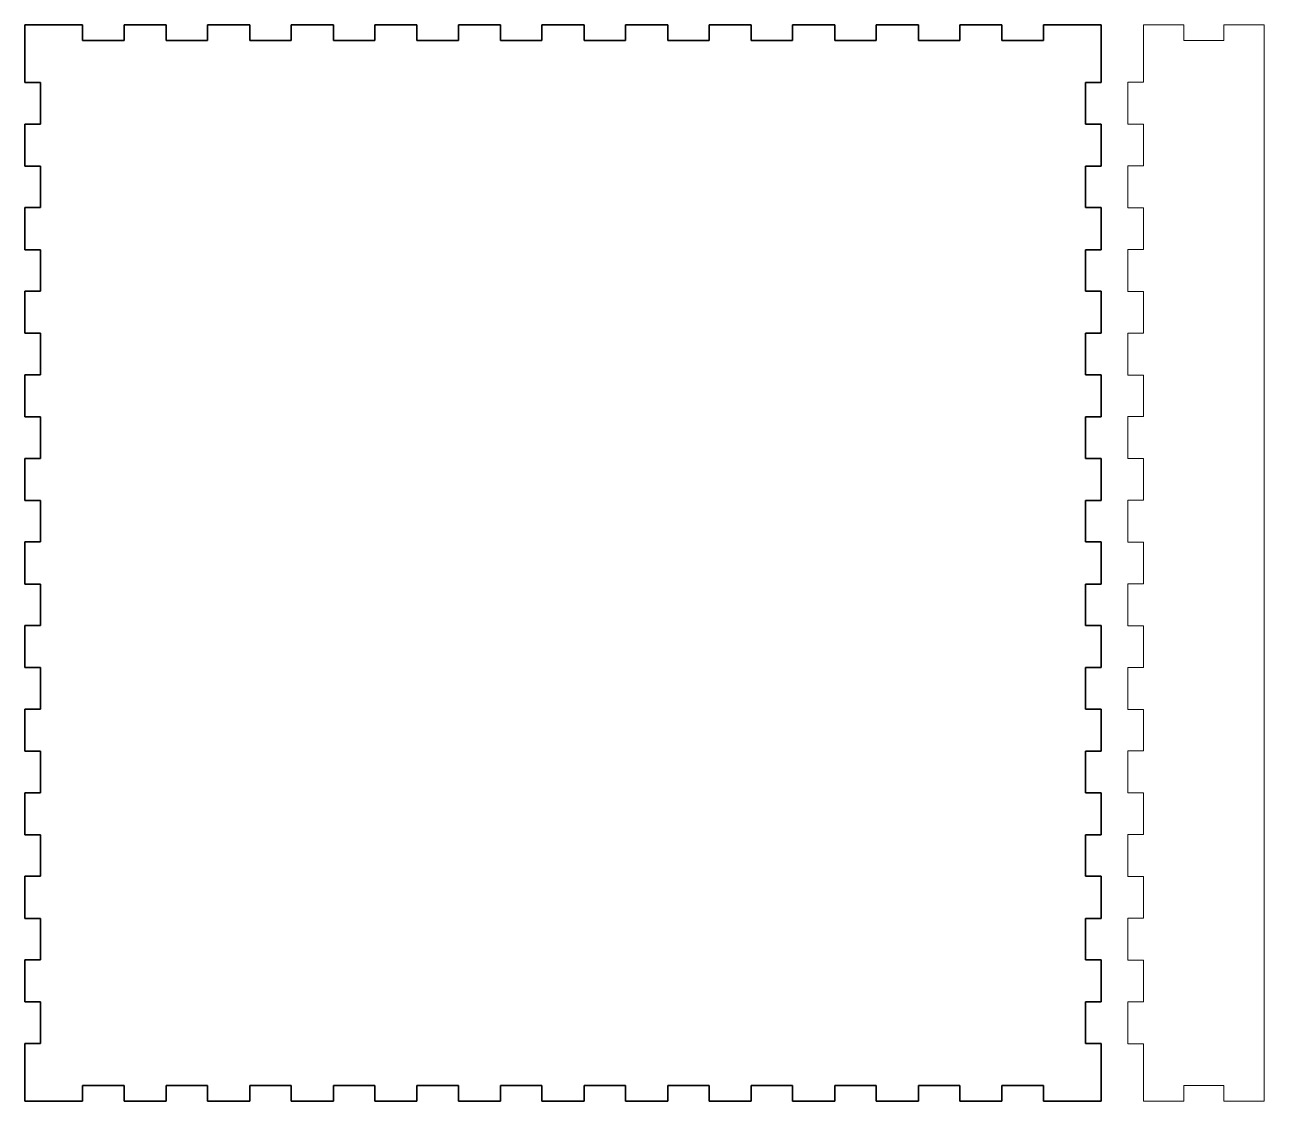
# Model space of a CAD drawing. Header units: millimetres. Extents: x -423 to 44, y -358 to 68.
# Drawn here: x -422.5 to -185.2, y -143.8 to 62.2 of the extents above; entities that cross this region are included whole.
import ezdxf

# ---------------------------------------------------------------- set-up
doc = ezdxf.new("R2010")
doc.units = ezdxf.units.MM
doc.header["$MEASUREMENT"] = 0
doc.layers.add('Capa 1', color=7, linetype='Continuous')

msp = doc.modelspace()

# ---------------------------------------------------------------- linework, layer by layer
at = {"layer": 'Capa 1', "color": 250, "lineweight": 35}
for points in [[(-422.525, 62.225), (-422.525, 62.225), (-419.525, 62.225), (-419.525, 62.225)], [(-422.525, 59.225), (-422.525, 59.225), (-422.525, 62.225), (-422.525, 62.225)], [(-411.45, 62.225), (-411.45, 62.225), (-419.525, 62.225), (-419.525, 62.225)], [(-411.45, 59.225), (-411.45, 59.225), (-411.45, 62.225), (-411.45, 62.225)], [(-395.45, 62.225), (-395.45, 62.225), (-403.525, 62.225), (-403.525, 62.225)], [(-403.525, 62.225), (-403.525, 62.225), (-403.525, 59.225), (-403.525, 59.225)], [(-395.45, 59.225), (-395.45, 59.225), (-395.45, 62.225), (-395.45, 62.225)], [(-379.45, 62.225), (-379.45, 62.225), (-387.525, 62.225), (-387.525, 62.225)], [(-387.525, 62.225), (-387.525, 62.225), (-387.525, 59.225), (-387.525, 59.225)], [(-379.45, 59.225), (-379.45, 59.225), (-379.45, 62.225), (-379.45, 62.225)], [(-363.45, 62.225), (-363.45, 62.225), (-371.525, 62.225), (-371.525, 62.225)], [(-371.525, 62.225), (-371.525, 62.225), (-371.525, 59.225), (-371.525, 59.225)], [(-363.45, 59.225), (-363.45, 59.225), (-363.45, 62.225), (-363.45, 62.225)], [(-347.45, 62.225), (-347.45, 62.225), (-355.525, 62.225), (-355.525, 62.225)], [(-355.525, 62.225), (-355.525, 62.225), (-355.525, 59.225), (-355.525, 59.225)], [(-347.45, 59.225), (-347.45, 59.225), (-347.45, 62.225), (-347.45, 62.225)], [(-331.45, 62.225), (-331.45, 62.225), (-339.525, 62.225), (-339.525, 62.225)], [(-339.525, 62.225), (-339.525, 62.225), (-339.525, 59.225), (-339.525, 59.225)], [(-331.45, 59.225), (-331.45, 59.225), (-331.45, 62.225), (-331.45, 62.225)], [(-315.45, 62.225), (-315.45, 62.225), (-323.525, 62.225), (-323.525, 62.225)], [(-323.525, 62.225), (-323.525, 62.225), (-323.525, 59.225), (-323.525, 59.225)], [(-315.45, 59.225), (-315.45, 59.225), (-315.45, 62.225), (-315.45, 62.225)], [(-299.45, 62.225), (-299.45, 62.225), (-307.5249, 62.225), (-307.5249, 62.225)], [(-307.5249, 62.225), (-307.5249, 62.225), (-307.5249, 59.225), (-307.5249, 59.225)], [(-299.45, 59.225), (-299.45, 59.225), (-299.45, 62.225), (-299.45, 62.225)], [(-283.45, 62.225), (-283.45, 62.225), (-291.525, 62.225), (-291.525, 62.225)], [(-291.525, 62.225), (-291.525, 62.225), (-291.525, 59.225), (-291.525, 59.225)], [(-283.45, 59.225), (-283.45, 59.225), (-283.45, 62.225), (-283.45, 62.225)], [(-267.45, 62.225), (-267.45, 62.225), (-275.525, 62.225), (-275.525, 62.225)], [(-275.525, 62.225), (-275.525, 62.225), (-275.525, 59.225), (-275.525, 59.225)], [(-267.45, 59.225), (-267.45, 59.225), (-267.45, 62.225), (-267.45, 62.225)], [(-251.45, 62.225), (-251.45, 62.225), (-259.525, 62.225), (-259.525, 62.225)], [(-259.525, 62.225), (-259.525, 62.225), (-259.525, 59.225), (-259.525, 59.225)], [(-251.45, 59.225), (-251.45, 59.225), (-251.45, 62.225), (-251.45, 62.225)], [(-235.45, 62.225), (-235.45, 62.225), (-243.525, 62.225), (-243.525, 62.225)], [(-243.525, 62.225), (-243.525, 62.225), (-243.525, 59.225), (-243.525, 59.225)], [(-235.45, 59.225), (-235.45, 59.225), (-235.45, 62.225), (-235.45, 62.225)], [(-227.525, 62.225), (-227.525, 62.225), (-219.45, 62.225), (-219.45, 62.225)], [(-227.525, 62.225), (-227.525, 62.225), (-227.525, 59.225), (-227.525, 59.225)], [(-219.45, 62.225), (-219.45, 62.225), (-216.45, 62.225), (-216.45, 62.225)], [(-216.45, 59.225), (-216.45, 59.225), (-216.45, 62.225), (-216.45, 62.225)], [(-422.525, 51.175), (-422.525, 51.175), (-422.525, 59.225), (-422.525, 59.225)], [(-403.525, 59.225), (-403.525, 59.225), (-411.45, 59.225), (-411.45, 59.225)], [(-387.525, 59.225), (-387.525, 59.225), (-395.45, 59.225), (-395.45, 59.225)], [(-371.525, 59.225), (-371.525, 59.225), (-379.45, 59.225), (-379.45, 59.225)], [(-355.525, 59.225), (-355.525, 59.225), (-363.45, 59.225), (-363.45, 59.225)], [(-339.525, 59.225), (-339.525, 59.225), (-347.45, 59.225), (-347.45, 59.225)], [(-323.525, 59.225), (-323.525, 59.225), (-331.45, 59.225), (-331.45, 59.225)], [(-307.5249, 59.225), (-307.5249, 59.225), (-315.45, 59.225), (-315.45, 59.225)], [(-291.525, 59.225), (-291.525, 59.225), (-299.45, 59.225), (-299.45, 59.225)], [(-275.525, 59.225), (-275.525, 59.225), (-283.45, 59.225), (-283.45, 59.225)], [(-259.525, 59.225), (-259.525, 59.225), (-267.45, 59.225), (-267.45, 59.225)], [(-243.525, 59.225), (-243.525, 59.225), (-251.45, 59.225), (-251.45, 59.225)], [(-227.525, 59.225), (-227.525, 59.225), (-235.45, 59.225), (-235.45, 59.225)], [(-216.45, 51.175), (-216.45, 51.175), (-216.45, 59.225), (-216.45, 59.225)], [(-422.525, 51.175), (-422.525, 51.175), (-419.525, 51.175), (-419.525, 51.175)], [(-419.525, 51.175), (-419.525, 51.175), (-419.525, 43.225), (-419.525, 43.225)], [(-219.45, 51.175), (-219.45, 51.175), (-216.45, 51.175), (-216.45, 51.175)], [(-219.45, 43.225), (-219.45, 43.225), (-219.45, 51.175), (-219.45, 51.175)], [(-419.525, 43.225), (-419.525, 43.225), (-422.525, 43.225), (-422.525, 43.225)], [(-422.525, 43.225), (-422.525, 43.225), (-422.525, 35.175), (-422.525, 35.175)], [(-216.45, 43.225), (-216.45, 43.225), (-219.45, 43.225), (-219.45, 43.225)], [(-216.45, 35.175), (-216.45, 35.175), (-216.45, 43.225), (-216.45, 43.225)], [(-422.525, 35.175), (-422.525, 35.175), (-419.525, 35.175), (-419.525, 35.175)], [(-419.525, 35.175), (-419.525, 35.175), (-419.525, 27.2249), (-419.525, 27.2249)], [(-219.45, 35.175), (-219.45, 35.175), (-216.45, 35.175), (-216.45, 35.175)], [(-219.45, 27.2249), (-219.45, 27.2249), (-219.45, 35.175), (-219.45, 35.175)], [(-419.525, 27.2249), (-419.525, 27.2249), (-422.525, 27.2249), (-422.525, 27.2249)], [(-422.525, 27.2249), (-422.525, 27.2249), (-422.525, 19.175), (-422.525, 19.175)], [(-216.45, 27.2249), (-216.45, 27.2249), (-219.45, 27.2249), (-219.45, 27.2249)], [(-216.45, 19.175), (-216.45, 19.175), (-216.45, 27.2249), (-216.45, 27.2249)], [(-422.525, 19.175), (-422.525, 19.175), (-419.525, 19.175), (-419.525, 19.175)], [(-419.525, 19.175), (-419.525, 19.175), (-419.525, 11.225), (-419.525, 11.225)], [(-219.45, 19.175), (-219.45, 19.175), (-216.45, 19.175), (-216.45, 19.175)], [(-219.45, 11.225), (-219.45, 11.225), (-219.45, 19.175), (-219.45, 19.175)], [(-419.525, 11.225), (-419.525, 11.225), (-422.525, 11.225), (-422.525, 11.225)], [(-422.525, 11.225), (-422.525, 11.225), (-422.525, 3.175), (-422.525, 3.175)], [(-216.45, 11.225), (-216.45, 11.225), (-219.45, 11.225), (-219.45, 11.225)], [(-216.45, 3.175), (-216.45, 3.175), (-216.45, 11.225), (-216.45, 11.225)], [(-422.525, 3.175), (-422.525, 3.175), (-419.525, 3.175), (-419.525, 3.175)], [(-419.525, 3.175), (-419.525, 3.175), (-419.525, -4.775), (-419.525, -4.775)], [(-219.45, 3.175), (-219.45, 3.175), (-216.45, 3.175), (-216.45, 3.175)], [(-219.45, -4.775), (-219.45, -4.775), (-219.45, 3.175), (-219.45, 3.175)], [(-419.525, -4.775), (-419.525, -4.775), (-422.525, -4.775), (-422.525, -4.775)], [(-422.525, -4.775), (-422.525, -4.775), (-422.525, -12.8249), (-422.525, -12.8249)], [(-216.45, -4.775), (-216.45, -4.775), (-219.45, -4.775), (-219.45, -4.775)], [(-216.45, -12.8249), (-216.45, -12.8249), (-216.45, -4.775), (-216.45, -4.775)], [(-422.525, -12.8249), (-422.525, -12.8249), (-419.525, -12.8249), (-419.525, -12.8249)], [(-419.525, -12.8249), (-419.525, -12.8249), (-419.525, -20.7749), (-419.525, -20.7749)], [(-219.45, -12.8249), (-219.45, -12.8249), (-216.45, -12.8249), (-216.45, -12.8249)], [(-219.45, -20.7749), (-219.45, -20.7749), (-219.45, -12.8249), (-219.45, -12.8249)], [(-419.525, -20.7749), (-419.525, -20.7749), (-422.525, -20.7749), (-422.525, -20.7749)], [(-422.525, -20.7749), (-422.525, -20.7749), (-422.525, -28.825), (-422.525, -28.825)], [(-216.45, -20.7749), (-216.45, -20.7749), (-219.45, -20.7749), (-219.45, -20.7749)], [(-216.45, -28.825), (-216.45, -28.825), (-216.45, -20.7749), (-216.45, -20.7749)], [(-422.525, -28.825), (-422.525, -28.825), (-419.525, -28.825), (-419.525, -28.825)], [(-419.525, -28.825), (-419.525, -28.825), (-419.525, -36.7749), (-419.525, -36.7749)], [(-219.45, -28.825), (-219.45, -28.825), (-216.45, -28.825), (-216.45, -28.825)], [(-219.45, -36.7749), (-219.45, -36.7749), (-219.45, -28.825), (-219.45, -28.825)], [(-419.525, -36.7749), (-419.525, -36.7749), (-422.525, -36.7749), (-422.525, -36.7749)], [(-422.525, -36.7749), (-422.525, -36.7749), (-422.525, -44.825), (-422.525, -44.825)], [(-216.45, -36.7749), (-216.45, -36.7749), (-219.45, -36.7749), (-219.45, -36.7749)], [(-216.45, -44.825), (-216.45, -44.825), (-216.45, -36.7749), (-216.45, -36.7749)], [(-422.525, -44.825), (-422.525, -44.825), (-419.525, -44.825), (-419.525, -44.825)], [(-419.525, -44.825), (-419.525, -44.825), (-419.525, -52.775), (-419.525, -52.775)], [(-219.45, -44.825), (-219.45, -44.825), (-216.45, -44.825), (-216.45, -44.825)], [(-219.45, -52.775), (-219.45, -52.775), (-219.45, -44.825), (-219.45, -44.825)], [(-419.525, -52.775), (-419.525, -52.775), (-422.525, -52.775), (-422.525, -52.775)], [(-422.525, -52.775), (-422.525, -52.775), (-422.525, -60.825), (-422.525, -60.825)], [(-216.45, -52.775), (-216.45, -52.775), (-219.45, -52.775), (-219.45, -52.775)], [(-216.45, -60.825), (-216.45, -60.825), (-216.45, -52.775), (-216.45, -52.775)], [(-422.525, -60.825), (-422.525, -60.825), (-419.525, -60.825), (-419.525, -60.825)], [(-419.525, -60.825), (-419.525, -60.825), (-419.525, -68.775), (-419.525, -68.775)], [(-219.45, -60.825), (-219.45, -60.825), (-216.45, -60.825), (-216.45, -60.825)], [(-219.45, -68.775), (-219.45, -68.775), (-219.45, -60.825), (-219.45, -60.825)], [(-419.525, -68.775), (-419.525, -68.775), (-422.525, -68.775), (-422.525, -68.775)], [(-422.525, -68.775), (-422.525, -68.775), (-422.525, -76.825), (-422.525, -76.825)], [(-216.45, -68.775), (-216.45, -68.775), (-219.45, -68.775), (-219.45, -68.775)], [(-216.45, -76.825), (-216.45, -76.825), (-216.45, -68.775), (-216.45, -68.775)], [(-422.525, -76.825), (-422.525, -76.825), (-419.525, -76.825), (-419.525, -76.825)], [(-419.525, -76.825), (-419.525, -76.825), (-419.525, -84.775), (-419.525, -84.775)], [(-219.45, -76.825), (-219.45, -76.825), (-216.45, -76.825), (-216.45, -76.825)], [(-219.45, -84.775), (-219.45, -84.775), (-219.45, -76.825), (-219.45, -76.825)], [(-419.525, -84.775), (-419.525, -84.775), (-422.525, -84.775), (-422.525, -84.775)], [(-422.525, -84.775), (-422.525, -84.775), (-422.525, -92.825), (-422.525, -92.825)], [(-216.45, -84.775), (-216.45, -84.775), (-219.45, -84.775), (-219.45, -84.775)], [(-216.45, -92.825), (-216.45, -92.825), (-216.45, -84.775), (-216.45, -84.775)], [(-422.525, -92.825), (-422.525, -92.825), (-419.525, -92.825), (-419.525, -92.825)], [(-419.525, -92.825), (-419.525, -92.825), (-419.525, -100.775), (-419.525, -100.775)], [(-219.45, -92.825), (-219.45, -92.825), (-216.45, -92.825), (-216.45, -92.825)], [(-219.45, -100.775), (-219.45, -100.775), (-219.45, -92.825), (-219.45, -92.825)], [(-419.525, -100.775), (-419.525, -100.775), (-422.525, -100.775), (-422.525, -100.775)], [(-422.525, -100.775), (-422.525, -100.775), (-422.525, -108.825), (-422.525, -108.825)], [(-216.45, -100.775), (-216.45, -100.775), (-219.45, -100.775), (-219.45, -100.775)], [(-216.45, -108.825), (-216.45, -108.825), (-216.45, -100.775), (-216.45, -100.775)], [(-422.525, -108.825), (-422.525, -108.825), (-419.525, -108.825), (-419.525, -108.825)], [(-419.525, -108.825), (-419.525, -108.825), (-419.525, -116.775), (-419.525, -116.775)], [(-219.45, -108.825), (-219.45, -108.825), (-216.45, -108.825), (-216.45, -108.825)], [(-219.45, -116.775), (-219.45, -116.775), (-219.45, -108.825), (-219.45, -108.825)], [(-419.525, -116.775), (-419.525, -116.775), (-422.525, -116.775), (-422.525, -116.775)], [(-422.525, -116.775), (-422.525, -116.775), (-422.525, -124.825), (-422.525, -124.825)], [(-216.45, -116.775), (-216.45, -116.775), (-219.45, -116.775), (-219.45, -116.775)], [(-216.45, -124.825), (-216.45, -124.825), (-216.45, -116.775), (-216.45, -116.775)], [(-422.525, -124.825), (-422.525, -124.825), (-419.525, -124.825), (-419.525, -124.825)], [(-419.525, -124.825), (-419.525, -124.825), (-419.525, -132.775), (-419.525, -132.775)], [(-219.45, -124.825), (-219.45, -124.825), (-216.45, -124.825), (-216.45, -124.825)], [(-219.45, -132.775), (-219.45, -132.775), (-219.45, -124.825), (-219.45, -124.825)], [(-419.525, -132.775), (-419.525, -132.775), (-422.525, -132.775), (-422.525, -132.775)], [(-422.525, -132.775), (-422.525, -132.775), (-422.525, -140.825), (-422.525, -140.825)], [(-216.45, -132.775), (-216.45, -132.775), (-219.45, -132.775), (-219.45, -132.775)], [(-216.45, -140.825), (-216.45, -140.825), (-216.45, -132.775), (-216.45, -132.775)], [(-422.525, -140.825), (-422.525, -140.825), (-422.525, -143.825), (-422.525, -143.825)], [(-411.45, -140.825), (-411.45, -140.825), (-403.525, -140.825), (-403.525, -140.825)], [(-411.45, -143.825), (-411.45, -143.825), (-411.45, -140.825), (-411.45, -140.825)], [(-403.525, -140.825), (-403.525, -140.825), (-403.525, -143.825), (-403.525, -143.825)], [(-395.45, -140.825), (-395.45, -140.825), (-387.525, -140.825), (-387.525, -140.825)], [(-395.45, -143.825), (-395.45, -143.825), (-395.45, -140.825), (-395.45, -140.825)], [(-387.525, -140.825), (-387.525, -140.825), (-387.525, -143.825), (-387.525, -143.825)], [(-379.45, -140.825), (-379.45, -140.825), (-371.525, -140.825), (-371.525, -140.825)], [(-379.45, -143.825), (-379.45, -143.825), (-379.45, -140.825), (-379.45, -140.825)], [(-371.525, -140.825), (-371.525, -140.825), (-371.525, -143.825), (-371.525, -143.825)], [(-363.45, -140.825), (-363.45, -140.825), (-355.525, -140.825), (-355.525, -140.825)], [(-363.45, -143.825), (-363.45, -143.825), (-363.45, -140.825), (-363.45, -140.825)], [(-355.525, -140.825), (-355.525, -140.825), (-355.525, -143.825), (-355.525, -143.825)], [(-347.45, -140.825), (-347.45, -140.825), (-339.525, -140.825), (-339.525, -140.825)], [(-347.45, -143.825), (-347.45, -143.825), (-347.45, -140.825), (-347.45, -140.825)], [(-339.525, -140.825), (-339.525, -140.825), (-339.525, -143.825), (-339.525, -143.825)], [(-331.45, -140.825), (-331.45, -140.825), (-323.525, -140.825), (-323.525, -140.825)], [(-331.45, -143.825), (-331.45, -143.825), (-331.45, -140.825), (-331.45, -140.825)], [(-323.525, -140.825), (-323.525, -140.825), (-323.525, -143.825), (-323.525, -143.825)], [(-315.45, -140.825), (-315.45, -140.825), (-307.5249, -140.825), (-307.5249, -140.825)], [(-315.45, -143.825), (-315.45, -143.825), (-315.45, -140.825), (-315.45, -140.825)], [(-307.5249, -140.825), (-307.5249, -140.825), (-307.5249, -143.825), (-307.5249, -143.825)], [(-299.45, -140.825), (-299.45, -140.825), (-291.525, -140.825), (-291.525, -140.825)], [(-299.45, -143.825), (-299.45, -143.825), (-299.45, -140.825), (-299.45, -140.825)], [(-291.525, -140.825), (-291.525, -140.825), (-291.525, -143.825), (-291.525, -143.825)], [(-283.45, -140.825), (-283.45, -140.825), (-275.525, -140.825), (-275.525, -140.825)], [(-283.45, -143.825), (-283.45, -143.825), (-283.45, -140.825), (-283.45, -140.825)], [(-275.525, -140.825), (-275.525, -140.825), (-275.525, -143.825), (-275.525, -143.825)], [(-267.45, -140.825), (-267.45, -140.825), (-259.525, -140.825), (-259.525, -140.825)], [(-267.45, -143.825), (-267.45, -143.825), (-267.45, -140.825), (-267.45, -140.825)], [(-259.525, -140.825), (-259.525, -140.825), (-259.525, -143.825), (-259.525, -143.825)], [(-251.45, -140.825), (-251.45, -140.825), (-243.525, -140.825), (-243.525, -140.825)], [(-251.45, -143.825), (-251.45, -143.825), (-251.45, -140.825), (-251.45, -140.825)], [(-243.525, -140.825), (-243.525, -140.825), (-243.525, -143.825), (-243.525, -143.825)], [(-235.45, -140.825), (-235.45, -140.825), (-227.525, -140.825), (-227.525, -140.825)], [(-235.45, -143.825), (-235.45, -143.825), (-235.45, -140.825), (-235.45, -140.825)], [(-227.525, -140.825), (-227.525, -140.825), (-227.525, -143.825), (-227.525, -143.825)], [(-216.45, -143.825), (-216.45, -143.825), (-216.45, -140.825), (-216.45, -140.825)], [(-422.525, -143.825), (-422.525, -143.825), (-419.525, -143.825), (-419.525, -143.825)], [(-419.525, -143.825), (-419.525, -143.825), (-411.45, -143.825), (-411.45, -143.825)], [(-403.525, -143.825), (-403.525, -143.825), (-395.45, -143.825), (-395.45, -143.825)], [(-387.525, -143.825), (-387.525, -143.825), (-379.45, -143.825), (-379.45, -143.825)], [(-371.525, -143.825), (-371.525, -143.825), (-363.45, -143.825), (-363.45, -143.825)], [(-355.525, -143.825), (-355.525, -143.825), (-347.45, -143.825), (-347.45, -143.825)], [(-339.525, -143.825), (-339.525, -143.825), (-331.45, -143.825), (-331.45, -143.825)], [(-323.525, -143.825), (-323.525, -143.825), (-315.45, -143.825), (-315.45, -143.825)], [(-307.5249, -143.825), (-307.5249, -143.825), (-299.45, -143.825), (-299.45, -143.825)], [(-291.525, -143.825), (-291.525, -143.825), (-283.45, -143.825), (-283.45, -143.825)], [(-275.525, -143.825), (-275.525, -143.825), (-267.45, -143.825), (-267.45, -143.825)], [(-259.525, -143.825), (-259.525, -143.825), (-251.45, -143.825), (-251.45, -143.825)], [(-243.525, -143.825), (-243.525, -143.825), (-235.45, -143.825), (-235.45, -143.825)], [(-227.525, -143.825), (-227.525, -143.825), (-219.45, -143.825), (-219.45, -143.825)], [(-219.45, -143.825), (-219.45, -143.825), (-216.45, -143.825), (-216.45, -143.825)]]:
    msp.add_open_spline(points, degree=3, dxfattribs=at)
at = {"layer": 'Capa 1', "color": 250, "lineweight": 5}
for points in [[(-200.625, 62.225), (-200.625, 62.225), (-208.375, 62.225), (-208.375, 62.225)], [(-208.375, 62.225), (-208.375, 62.225), (-208.375, 59.225), (-208.375, 59.225)], [(-200.625, 59.225), (-200.625, 59.225), (-200.625, 62.225), (-200.625, 62.225)], [(-185.25, 62.225), (-185.25, 62.225), (-193, 62.225), (-193, 62.225)], [(-193, 62.225), (-193, 62.225), (-193, 59.225), (-193, 59.225)], [(-185.25, 59.225), (-185.25, 59.225), (-185.25, 62.225), (-185.25, 62.225)], [(-208.375, 59.225), (-208.375, 59.225), (-208.375, 51.225), (-208.375, 51.225)], [(-193, 59.225), (-193, 59.225), (-200.625, 59.225), (-200.625, 59.225)], [(-185.25, -143.825), (-185.25, -143.825), (-185.25, 59.225), (-185.25, 59.225)], [(-208.375, 51.225), (-208.375, 51.225), (-211.375, 51.225), (-211.375, 51.225)], [(-211.375, 51.225), (-211.375, 51.225), (-211.375, 43.175), (-211.375, 43.175)], [(-211.375, 43.175), (-211.375, 43.175), (-208.375, 43.175), (-208.375, 43.175)], [(-208.375, 43.175), (-208.375, 43.175), (-208.375, 35.225), (-208.375, 35.225)], [(-208.375, 35.225), (-208.375, 35.225), (-211.375, 35.225), (-211.375, 35.225)], [(-211.375, 35.225), (-211.375, 35.225), (-211.375, 27.1749), (-211.375, 27.1749)], [(-211.375, 27.1749), (-211.375, 27.1749), (-208.375, 27.1749), (-208.375, 27.1749)], [(-208.375, 27.1749), (-208.375, 27.1749), (-208.375, 19.225), (-208.375, 19.225)], [(-208.375, 19.225), (-208.375, 19.225), (-211.375, 19.225), (-211.375, 19.225)], [(-211.375, 19.225), (-211.375, 19.225), (-211.375, 11.175), (-211.375, 11.175)], [(-211.375, 11.175), (-211.375, 11.175), (-208.375, 11.175), (-208.375, 11.175)], [(-208.375, 11.175), (-208.375, 11.175), (-208.375, 3.225), (-208.375, 3.225)], [(-208.375, 3.225), (-208.375, 3.225), (-211.375, 3.225), (-211.375, 3.225)], [(-211.375, 3.225), (-211.375, 3.225), (-211.375, -4.825), (-211.375, -4.825)], [(-211.375, -4.825), (-211.375, -4.825), (-208.375, -4.825), (-208.375, -4.825)], [(-208.375, -4.825), (-208.375, -4.825), (-208.375, -12.7749), (-208.375, -12.7749)], [(-208.375, -12.7749), (-208.375, -12.7749), (-211.375, -12.7749), (-211.375, -12.7749)], [(-211.375, -12.7749), (-211.375, -12.7749), (-211.375, -20.8249), (-211.375, -20.8249)], [(-211.375, -20.8249), (-211.375, -20.8249), (-208.375, -20.8249), (-208.375, -20.8249)], [(-208.375, -20.8249), (-208.375, -20.8249), (-208.375, -28.775), (-208.375, -28.775)], [(-208.375, -28.775), (-208.375, -28.775), (-211.375, -28.775), (-211.375, -28.775)], [(-211.375, -28.775), (-211.375, -28.775), (-211.375, -36.8249), (-211.375, -36.8249)], [(-211.375, -36.8249), (-211.375, -36.8249), (-208.375, -36.8249), (-208.375, -36.8249)], [(-208.375, -36.8249), (-208.375, -36.8249), (-208.375, -44.775), (-208.375, -44.775)], [(-208.375, -44.775), (-208.375, -44.775), (-211.375, -44.775), (-211.375, -44.775)], [(-211.375, -44.775), (-211.375, -44.775), (-211.375, -52.825), (-211.375, -52.825)], [(-211.375, -52.825), (-211.375, -52.825), (-208.375, -52.825), (-208.375, -52.825)], [(-208.375, -52.825), (-208.375, -52.825), (-208.375, -60.775), (-208.375, -60.775)], [(-208.375, -60.775), (-208.375, -60.775), (-211.375, -60.775), (-211.375, -60.775)], [(-211.375, -60.775), (-211.375, -60.775), (-211.375, -68.825), (-211.375, -68.825)], [(-211.375, -68.825), (-211.375, -68.825), (-208.375, -68.825), (-208.375, -68.825)], [(-208.375, -68.825), (-208.375, -68.825), (-208.375, -76.775), (-208.375, -76.775)], [(-208.375, -76.775), (-208.375, -76.775), (-211.375, -76.775), (-211.375, -76.775)], [(-211.375, -76.775), (-211.375, -76.775), (-211.375, -84.825), (-211.375, -84.825)], [(-211.375, -84.825), (-211.375, -84.825), (-208.375, -84.825), (-208.375, -84.825)], [(-208.375, -84.825), (-208.375, -84.825), (-208.375, -92.775), (-208.375, -92.775)], [(-208.375, -92.775), (-208.375, -92.775), (-211.375, -92.775), (-211.375, -92.775)], [(-211.375, -92.775), (-211.375, -92.775), (-211.375, -100.825), (-211.375, -100.825)], [(-211.375, -100.825), (-211.375, -100.825), (-208.375, -100.825), (-208.375, -100.825)], [(-208.375, -100.825), (-208.375, -100.825), (-208.375, -108.775), (-208.375, -108.775)], [(-208.375, -108.775), (-208.375, -108.775), (-211.375, -108.775), (-211.375, -108.775)], [(-211.375, -108.775), (-211.375, -108.775), (-211.375, -116.825), (-211.375, -116.825)], [(-211.375, -116.825), (-211.375, -116.825), (-208.375, -116.825), (-208.375, -116.825)], [(-208.375, -116.825), (-208.375, -116.825), (-208.375, -124.775), (-208.375, -124.775)], [(-208.375, -124.775), (-208.375, -124.775), (-211.375, -124.775), (-211.375, -124.775)], [(-211.375, -124.775), (-211.375, -124.775), (-211.375, -132.825), (-211.375, -132.825)], [(-211.375, -132.825), (-211.375, -132.825), (-208.375, -132.825), (-208.375, -132.825)], [(-208.375, -140.825), (-208.375, -140.825), (-208.375, -132.825), (-208.375, -132.825)], [(-208.375, -143.825), (-208.375, -143.825), (-208.375, -140.825), (-208.375, -140.825)], [(-200.625, -140.825), (-200.625, -140.825), (-193, -140.825), (-193, -140.825)], [(-200.625, -143.825), (-200.625, -143.825), (-200.625, -140.825), (-200.625, -140.825)], [(-193, -140.825), (-193, -140.825), (-193, -143.825), (-193, -143.825)], [(-208.375, -143.825), (-208.375, -143.825), (-200.625, -143.825), (-200.625, -143.825)], [(-193, -143.825), (-193, -143.825), (-185.25, -143.825), (-185.25, -143.825)]]:
    msp.add_open_spline(points, degree=3, dxfattribs=at)

doc.saveas('drawing.dxf')
